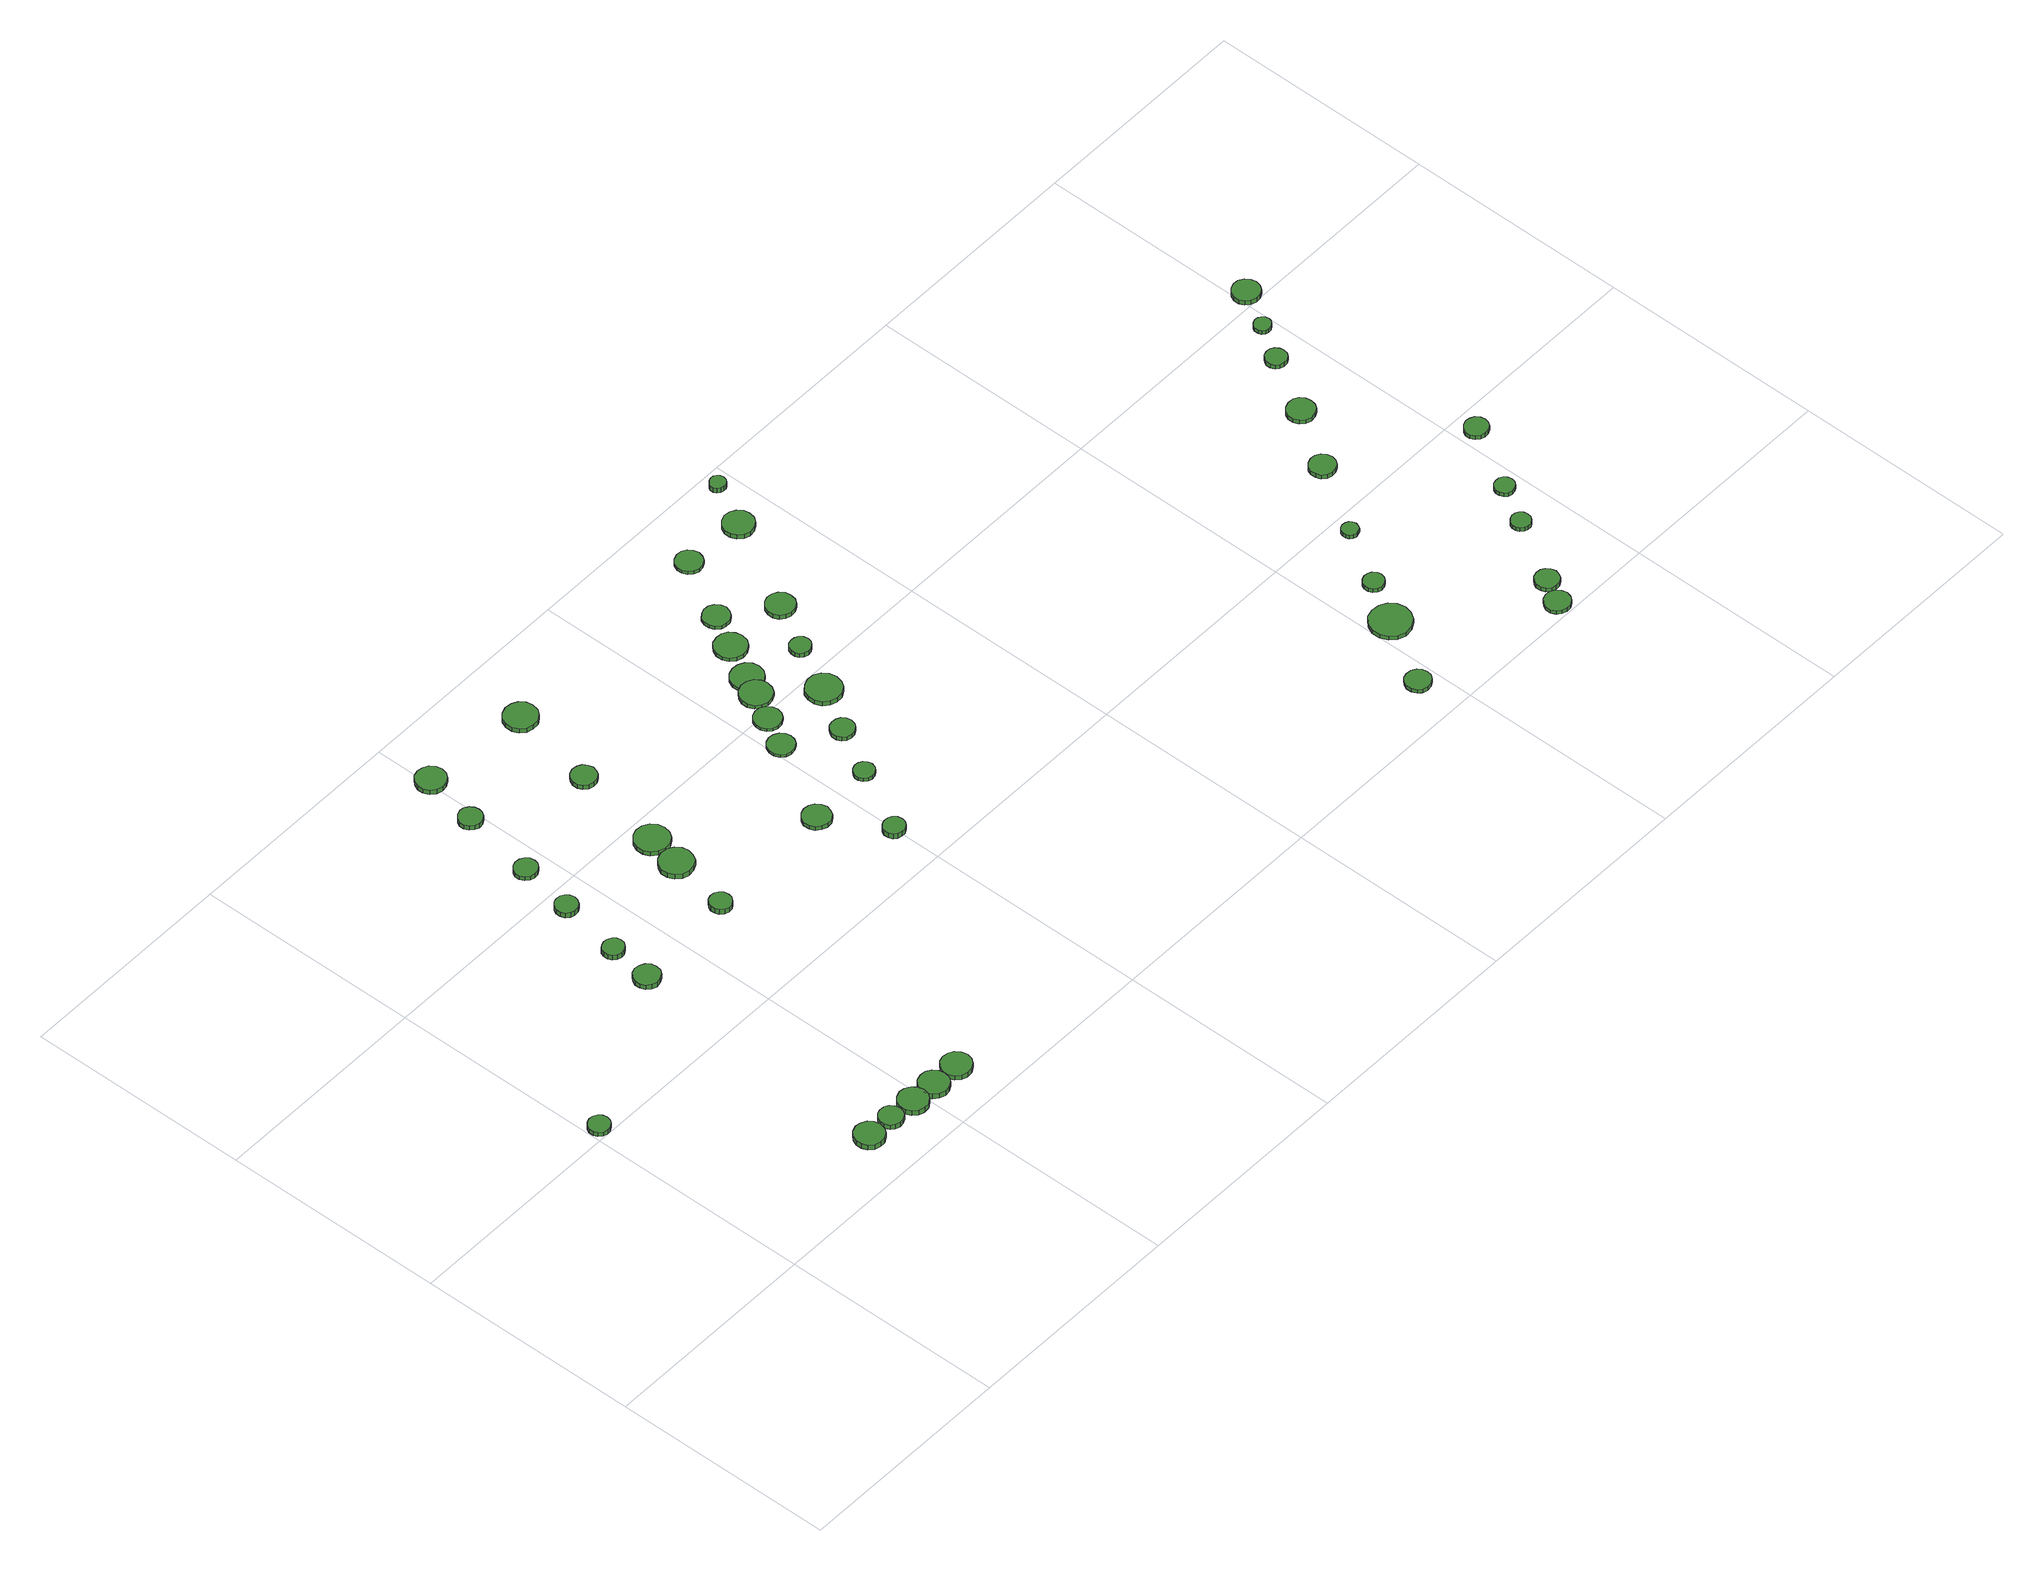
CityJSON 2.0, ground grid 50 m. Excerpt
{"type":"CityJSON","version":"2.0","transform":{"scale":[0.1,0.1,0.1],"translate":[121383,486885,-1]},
"CityObjects":{
"tree1":{"type":"SolitaryVegetationObject","attributes":{"function":"something"},"geometry":[{"type":"MultiSurface","lod":"1","boundaries":[[[0,1,2,3,4,5,6,7,8,9,10,11,12,13,14]],[[15,16,17,18,19,20,21,22,23,24,25,26,27,28,29]],[[0,29,28,1]],[[1,28,27,2]],[[2,27,26,3]],[[3,26,25,4]],[[4,25,24,5]],[[5,24,23,6]],[[6,23,22,7]],[[7,22,21,8]],[[8,21,20,9]],[[9,20,19,10]],[[10,19,18,11]],[[11,18,17,12]],[[12,17,16,13]],[[13,16,15,14]],[[14,15,29,0]]]}]},
"tree2":{"type":"SolitaryVegetationObject","attributes":{"function":"something"},"geometry":[{"type":"MultiSurface","lod":"1","boundaries":[[[30,31,32,33,34,35,36,37,38,39,40,41,42,43,44]],[[45,46,47,48,49,50,51,52,53,54,55,56,57,58,59]],[[30,59,58,31]],[[31,58,57,32]],[[32,57,56,33]],[[33,56,55,34]],[[34,55,54,35]],[[35,54,53,36]],[[36,53,52,37]],[[37,52,51,38]],[[38,51,50,39]],[[39,50,49,40]],[[40,49,48,41]],[[41,48,47,42]],[[42,47,46,43]],[[43,46,45,44]],[[44,45,59,30]]]}]},
"tree3":{"type":"SolitaryVegetationObject","attributes":{"function":"something"},"geometry":[{"type":"MultiSurface","lod":"1","boundaries":[[[60,61,62,63,64,65,66,67,68,69,70,71,72,73,74]],[[75,76,77,78,79,80,81,82,83,84,85,86,87,88,89]],[[60,89,88,61]],[[61,88,87,62]],[[62,87,86,63]],[[63,86,85,64]],[[64,85,84,65]],[[65,84,83,66]],[[66,83,82,67]],[[67,82,81,68]],[[68,81,80,69]],[[69,80,79,70]],[[70,79,78,71]],[[71,78,77,72]],[[72,77,76,73]],[[73,76,75,74]],[[74,75,89,60]]]}]},
"tree4":{"type":"SolitaryVegetationObject","attributes":{"function":"something"},"geometry":[{"type":"MultiSurface","lod":"1","boundaries":[[[90,91,92,93,94,95,96,97,98,99,100,101,102,103,104]],[[105,106,107,108,109,110,111,112,113,114,115,116,117,118,119]],[[90,119,118,91]],[[91,118,117,92]],[[92,117,116,93]],[[93,116,115,94]],[[94,115,114,95]],[[95,114,113,96]],[[96,113,112,97]],[[97,112,111,98]],[[98,111,110,99]],[[99,110,109,100]],[[100,109,108,101]],[[101,108,107,102]],[[102,107,106,103]],[[103,106,105,104]],[[104,105,119,90]]]}]},
"tree5":{"type":"SolitaryVegetationObject","attributes":{"function":"something"},"geometry":[{"type":"MultiSurface","lod":"1","boundaries":[[[120,121,122,123,124,125,126,127,128,129,130,131,132,133,134]],[[135,136,137,138,139,140,141,142,143,144,145,146,147,148,149]],[[120,149,148,121]],[[121,148,147,122]],[[122,147,146,123]],[[123,146,145,124]],[[124,145,144,125]],[[125,144,143,126]],[[126,143,142,127]],[[127,142,141,128]],[[128,141,140,129]],[[129,140,139,130]],[[130,139,138,131]],[[131,138,137,132]],[[132,137,136,133]],[[133,136,135,134]],[[134,135,149,120]]]}]},
"tree6":{"type":"SolitaryVegetationObject","attributes":{"function":"something"},"geometry":[{"type":"MultiSurface","lod":"1","boundaries":[[[150,151,152,153,154,155,156,157,158,159,160,161,162,163,164]],[[165,166,167,168,169,170,171,172,173,174,175,176,177,178,179]],[[150,179,178,151]],[[151,178,177,152]],[[152,177,176,153]],[[153,176,175,154]],[[154,175,174,155]],[[155,174,173,156]],[[156,173,172,157]],[[157,172,171,158]],[[158,171,170,159]],[[159,170,169,160]],[[160,169,168,161]],[[161,168,167,162]],[[162,167,166,163]],[[163,166,165,164]],[[164,165,179,150]]]}]},
"tree7":{"type":"SolitaryVegetationObject","attributes":{"function":"something"},"geometry":[{"type":"MultiSurface","lod":"1","boundaries":[[[180,181,182,183,184,185,186,187,188,189,190,191,192,193,194]],[[195,196,197,198,199,200,201,202,203,204,205,206,207,208,209]],[[180,209,208,181]],[[181,208,207,182]],[[182,207,206,183]],[[183,206,205,184]],[[184,205,204,185]],[[185,204,203,186]],[[186,203,202,187]],[[187,202,201,188]],[[188,201,200,189]],[[189,200,199,190]],[[190,199,198,191]],[[191,198,197,192]],[[192,197,196,193]],[[193,196,195,194]],[[194,195,209,180]]]}]},
"tree8":{"type":"SolitaryVegetationObject","attributes":{"function":"something"},"geometry":[{"type":"MultiSurface","lod":"1","boundaries":[[[210,211,212,213,214,215,216,217,218,219,220,221,222,223,224]],[[225,226,227,228,229,230,231,232,233,234,235,236,237,238,239]],[[210,239,238,211]],[[211,238,237,212]],[[212,237,236,213]],[[213,236,235,214]],[[214,235,234,215]],[[215,234,233,216]],[[216,233,232,217]],[[217,232,231,218]],[[218,231,230,219]],[[219,230,229,220]],[[220,229,228,221]],[[221,228,227,222]],[[222,227,226,223]],[[223,226,225,224]],[[224,225,239,210]]]}]},
"tree9":{"type":"SolitaryVegetationObject","attributes":{"function":"something"},"geometry":[{"type":"MultiSurface","lod":"1","boundaries":[[[240,241,242,243,244,245,246,247,248,249,250,251,252,253,254]],[[255,256,257,258,259,260,261,262,263,264,265,266,267,268,269]],[[240,269,268,241]],[[241,268,267,242]],[[242,267,266,243]],[[243,266,265,244]],[[244,265,264,245]],[[245,264,263,246]],[[246,263,262,247]],[[247,262,261,248]],[[248,261,260,249]],[[249,260,259,250]],[[250,259,258,251]],[[251,258,257,252]],[[252,257,256,253]],[[253,256,255,254]],[[254,255,269,240]]]}]},
"tree10":{"type":"SolitaryVegetationObject","attributes":{"function":"something"},"geometry":[{"type":"MultiSurface","lod":"1","boundaries":[[[270,271,272,273,274,275,276,277,278,279,280,281,282,283,284]],[[285,286,287,288,289,290,291,292,293,294,295,296,297,298,299]],[[270,299,298,271]],[[271,298,297,272]],[[272,297,296,273]],[[273,296,295,274]],[[274,295,294,275]],[[275,294,293,276]],[[276,293,292,277]],[[277,292,291,278]],[[278,291,290,279]],[[279,290,289,280]],[[280,289,288,281]],[[281,288,287,282]],[[282,287,286,283]],[[283,286,285,284]],[[284,285,299,270]]]}]},
"tree11":{"type":"SolitaryVegetationObject","attributes":{"function":"something"},"geometry":[{"type":"MultiSurface","lod":"1","boundaries":[[[300,301,302,303,304,305,306,307,308,309,310,311,312,313,314]],[[315,316,317,318,319,320,321,322,323,324,325,326,327,328,329]],[[300,329,328,301]],[[301,328,327,302]],[[302,327,326,303]],[[303,326,325,304]],[[304,325,324,305]],[[305,324,323,306]],[[306,323,322,307]],[[307,322,321,308]],[[308,321,320,309]],[[309,320,319,310]],[[310,319,318,311]],[[311,318,317,312]],[[312,317,316,313]],[[313,316,315,314]],[[314,315,329,300]]]}]},
"tree12":{"type":"SolitaryVegetationObject","attributes":{"function":"something"},"geometry":[{"type":"MultiSurface","lod":"1","boundaries":[[[330,331,332,333,334,335,336,337,338,339,340,341,342,343,344]],[[345,346,347,348,349,350,351,352,353,354,355,356,357,358,359]],[[330,359,358,331]],[[331,358,357,332]],[[332,357,356,333]],[[333,356,355,334]],[[334,355,354,335]],[[335,354,353,336]],[[336,353,352,337]],[[337,352,351,338]],[[338,351,350,339]],[[339,350,349,340]],[[340,349,348,341]],[[341,348,347,342]],[[342,347,346,343]],[[343,346,345,344]],[[344,345,359,330]]]}]},
"tree13":{"type":"SolitaryVegetationObject","attributes":{"function":"something"},"geometry":[{"type":"MultiSurface","lod":"1","boundaries":[[[360,361,362,363,364,365,366,367,368,369,370,371,372,373,374]],[[375,376,377,378,379,380,381,382,383,384,385,386,387,388,389]],[[360,389,388,361]],[[361,388,387,362]],[[362,387,386,363]],[[363,386,385,364]],[[364,385,384,365]],[[365,384,383,366]],[[366,383,382,367]],[[367,382,381,368]],[[368,381,380,369]],[[369,380,379,370]],[[370,379,378,371]],[[371,378,377,372]],[[372,377,376,373]],[[373,376,375,374]],[[374,375,389,360]]]}]},
"tree14":{"type":"SolitaryVegetationObject","attributes":{"function":"something"},"geometry":[{"type":"MultiSurface","lod":"1","boundaries":[[[390,391,392,393,394,395,396,397,398,399,400,401,402,403,404]],[[405,406,407,408,409,410,411,412,413,414,415,416,417,418,419]],[[390,419,418,391]],[[391,418,417,392]],[[392,417,416,393]],[[393,416,415,394]],[[394,415,414,395]],[[395,414,413,396]],[[396,413,412,397]],[[397,412,411,398]],[[398,411,410,399]],[[399,410,409,400]],[[400,409,408,401]],[[401,408,407,402]],[[402,407,406,403]],[[403,406,405,404]],[[404,405,419,390]]]}]},
"tree15":{"type":"SolitaryVegetationObject","attributes":{"function":"something"},"geometry":[{"type":"MultiSurface","lod":"1","boundaries":[[[420,421,422,423,424,425,426,427,428,429,430,431,432,433,434]],[[435,436,437,438,439,440,441,442,443,444,445,446,447,448,449]],[[420,449,448,421]],[[421,448,447,422]],[[422,447,446,423]],[[423,446,445,424]],[[424,445,444,425]],[[425,444,443,426]],[[426,443,442,427]],[[427,442,441,428]],[[428,441,440,429]],[[429,440,439,430]],[[430,439,438,431]],[[431,438,437,432]],[[432,437,436,433]],[[433,436,435,434]],[[434,435,449,420]]]}]},
"tree16":{"type":"SolitaryVegetationObject","attributes":{"function":"something"},"geometry":[{"type":"MultiSurface","lod":"1","boundaries":[[[450,451,452,453,454,455,456,457,458,459,460,461,462,463,464]],[[465,466,467,468,469,470,471,472,473,474,475,476,477,478,479]],[[450,479,478,451]],[[451,478,477,452]],[[452,477,476,453]],[[453,476,475,454]],[[454,475,474,455]],[[455,474,473,456]],[[456,473,472,457]],[[457,472,471,458]],[[458,471,470,459]],[[459,470,469,460]],[[460,469,468,461]],[[461,468,467,462]],[[462,467,466,463]],[[463,466,465,464]],[[464,465,479,450]]]}]},
"tree17":{"type":"SolitaryVegetationObject","attributes":{"function":"something"},"geometry":[{"type":"MultiSurface","lod":"1","boundaries":[[[480,481,482,483,484,485,486,487,488,489,490,491,492,493,494]],[[495,496,497,498,499,500,501,502,503,504,505,506,507,508,509]],[[480,509,508,481]],[[481,508,507,482]],[[482,507,506,483]],[[483,506,505,484]],[[484,505,504,485]],[[485,504,503,486]],[[486,503,502,487]],[[487,502,501,488]],[[488,501,500,489]],[[489,500,499,490]],[[490,499,498,491]],[[491,498,497,492]],[[492,497,496,493]],[[493,496,495,494]],[[494,495,509,480]]]}]},
"tree18":{"type":"SolitaryVegetationObject","attributes":{"function":"something"},"geometry":[{"type":"MultiSurface","lod":"1","boundaries":[[[510,511,512,513,514,515,516,517,518,519,520,521,522,523,524]],[[525,526,527,528,529,530,531,532,533,534,535,536,537,538,539]],[[510,539,538,511]],[[511,538,537,512]],[[512,537,536,513]],[[513,536,535,514]],[[514,535,534,515]],[[515,534,533,516]],[[516,533,532,517]],[[517,532,531,518]],[[518,531,530,519]],[[519,530,529,520]],[[520,529,528,521]],[[521,528,527,522]],[[522,527,526,523]],[[523,526,525,524]],[[524,525,539,510]]]}]},
"tree19":{"type":"SolitaryVegetationObject","attributes":{"function":"something"},"geometry":[{"type":"MultiSurface","lod":"1","boundaries":[[[540,541,542,543,544,545,546,547,548,549,550,551,552,553,554]],[[555,556,557,558,559,560,561,562,563,564,565,566,567,568,569]],[[540,569,568,541]],[[541,568,567,542]],[[542,567,566,543]],[[543,566,565,544]],[[544,565,564,545]],[[545,564,563,546]],[[546,563,562,547]],[[547,562,561,548]],[[548,561,560,549]],[[549,560,559,550]],[[550,559,558,551]],[[551,558,557,552]],[[552,557,556,553]],[[553,556,555,554]],[[554,555,569,540]]]}]},
"tree20":{"type":"SolitaryVegetationObject","attributes":{"function":"something"},"geometry":[{"type":"MultiSurface","lod":"1","boundaries":[[[570,571,572,573,574,575,576,577,578,579,580,581,582,583,584]],[[585,586,587,588,589,590,591,592,593,594,595,596,597,598,599]],[[570,599,598,571]],[[571,598,597,572]],[[572,597,596,573]],[[573,596,595,574]],[[574,595,594,575]],[[575,594,593,576]],[[576,593,592,577]],[[577,592,591,578]],[[578,591,590,579]],[[579,590,589,580]],[[580,589,588,581]],[[581,588,587,582]],[[582,587,586,583]],[[583,586,585,584]],[[584,585,599,570]]]}]},
"tree21":{"type":"SolitaryVegetationObject","attributes":{"function":"something"},"geometry":[{"type":"MultiSurface","lod":"1","boundaries":[[[600,601,602,603,604,605,606,607,608,609,610,611,612,613,614]],[[615,616,617,618,619,620,621,622,623,624,625,626,627,628,629]],[[600,629,628,601]],[[601,628,627,602]],[[602,627,626,603]],[[603,626,625,604]],[[604,625,624,605]],[[605,624,623,606]],[[606,623,622,607]],[[607,622,621,608]],[[608,621,620,609]],[[609,620,619,610]],[[610,619,618,611]],[[611,618,617,612]],[[612,617,616,613]],[[613,616,615,614]],[[614,615,629,600]]]}]},
"tree22":{"type":"SolitaryVegetationObject","attributes":{"function":"something"},"geometry":[{"type":"MultiSurface","lod":"1","boundaries":[[[630,631,632,633,634,635,636,637,638,639,640,641,642,643,644]],[[645,646,647,648,649,650,651,652,653,654,655,656,657,658,659]],[[630,659,658,631]],[[631,658,657,632]],[[632,657,656,633]],[[633,656,655,634]],[[634,655,654,635]],[[635,654,653,636]],[[636,653,652,637]],[[637,652,651,638]],[[638,651,650,639]],[[639,650,649,640]],[[640,649,648,641]],[[641,648,647,642]],[[642,647,646,643]],[[643,646,645,644]],[[644,645,659,630]]]}]},
"tree23":{"type":"SolitaryVegetationObject","attributes":{"function":"something"},"geometry":[{"type":"MultiSurface","lod":"1","boundaries":[[[660,661,662,663,664,665,666,667,668,669,670,671,672,673,674]],[[675,676,677,678,679,680,681,682,683,684,685,686,687,688,689]],[[660,689,688,661]],[[661,688,687,662]],[[662,687,686,663]],[[663,686,685,664]],[[664,685,684,665]],[[665,684,683,666]],[[666,683,682,667]],[[667,682,681,668]],[[668,681,680,669]],[[669,680,679,670]],[[670,679,678,671]],[[671,678,677,672]],[[672,677,676,673]],[[673,676,675,674]],[[674,675,689,660]]]}]},
"tree24":{"type":"SolitaryVegetationObject","attributes":{"function":"something"},"geometry":[{"type":"MultiSurface","lod":"1","boundaries":[[[690,691,692,693,694,695,696,697,698,699,700,701,702,703,704]],[[705,706,707,708,709,710,711,712,713,714,715,716,717,718,719]],[[690,719,718,691]],[[691,718,717,692]],[[692,717,716,693]],[[693,716,715,694]],[[694,715,714,695]],[[695,714,713,696]],[[696,713,712,697]],[[697,712,711,698]],[[698,711,710,699]],[[699,710,709,700]],[[700,709,708,701]],[[701,708,707,702]],[[702,707,706,703]],[[703,706,705,704]],[[704,705,719,690]]]}]},
"tree25":{"type":"SolitaryVegetationObject","attributes":{"function":"something"},"geometry":[{"type":"MultiSurface","lod":"1","boundaries":[[[720,721,722,723,724,725,726,727,728,729,730,731,732,733,734]],[[735,736,737,738,739,740,741,742,743,744,745,746,747,748,749]],[[720,749,748,721]],[[721,748,747,722]],[[722,747,746,723]],[[723,746,745,724]],[[724,745,744,725]],[[725,744,743,726]],[[726,743,742,727]],[[727,742,741,728]],[[728,741,740,729]],[[729,740,739,730]],[[730,739,738,731]],[[731,738,737,732]],[[732,737,736,733]],[[733,736,735,734]],[[734,735,749,720]]]}]},
"tree26":{"type":"SolitaryVegetationObject","attributes":{"function":"something"},"geometry":[{"type":"MultiSurface","lod":"1","boundaries":[[[750,751,752,753,754,755,756,757,758,759,760,761,762,763,764]],[[765,766,767,768,769,770,771,772,773,774,775,776,777,778,779]],[[750,779,778,751]],[[751,778,777,752]],[[752,777,776,753]],[[753,776,775,754]],[[754,775,774,755]],[[755,774,773,756]],[[756,773,772,757]],[[757,772,771,758]],[[758,771,770,759]],[[759,770,769,760]],[[760,769,768,761]],[[761,768,767,762]],[[762,767,766,763]],[[763,766,765,764]],[[764,765,779,750]]]}]},
"tree27":{"type":"SolitaryVegetationObject","attributes":{"function":"something"},"geometry":[{"type":"MultiSurface","lod":"1","boundaries":[[[780,781,782,783,784,785,786,787,788,789,790,791,792,793,794]],[[795,796,797,798,799,800,801,802,803,804,805,806,807,808,809]],[[780,809,808,781]],[[781,808,807,782]],[[782,807,806,783]],[[783,806,805,784]],[[784,805,804,785]],[[785,804,803,786]],[[786,803,802,787]],[[787,802,801,788]],[[788,801,800,789]],[[789,800,799,790]],[[790,799,798,791]],[[791,798,797,792]],[[792,797,796,793]],[[793,796,795,794]],[[794,795,809,780]]]}]},
"tree28":{"type":"SolitaryVegetationObject","attributes":{"function":"something"},"geometry":[{"type":"MultiSurface","lod":"1","boundaries":[[[810,811,812,813,814,815,816,817,818,819,820,821,822,823,824]],[[825,826,827,828,829,830,831,832,833,834,835,836,837,838,839]],[[810,839,838,811]],[[811,838,837,812]],[[812,837,836,813]],[[813,836,835,814]],[[814,835,834,815]],[[815,834,833,816]],[[816,833,832,817]],[[817,832,831,818]],[[818,831,830,819]],[[819,830,829,820]],[[820,829,828,821]],[[821,828,827,822]],[[822,827,826,823]],[[823,826,825,824]],[[824,825,839,810]]]}]},
"tree29":{"type":"SolitaryVegetationObject","attributes":{"function":"something"},"geometry":[{"type":"MultiSurface","lod":"1","boundaries":[[[840,841,842,843,844,845,846,847,848,849,850,851,852,853,854]],[[855,856,857,858,859,860,861,862,863,864,865,866,867,868,869]],[[840,869,868,841]],[[841,868,867,842]],[[842,867,866,843]],[[843,866,865,844]],[[844,865,864,845]],[[845,864,863,846]],[[846,863,862,847]],[[847,862,861,848]],[[848,861,860,849]],[[849,860,859,850]],[[850,859,858,851]],[[851,858,857,852]],[[852,857,856,853]],[[853,856,855,854]],[[854,855,869,840]]]}]},
"tree30":{"type":"SolitaryVegetationObject","attributes":{"function":"something"},"geometry":[{"type":"MultiSurface","lod":"1","boundaries":[[[870,871,872,873,874,875,876,877,878,879,880,881,882,883,884]],[[885,886,887,888,889,890,891,892,893,894,895,896,897,898,899]],[[870,899,898,871]],[[871,898,897,872]],[[872,897,896,873]],[[873,896,895,874]],[[874,895,894,875]],[[875,894,893,876]],[[876,893,892,877]],[[877,892,891,878]],[[878,891,890,879]],[[879,890,889,880]],[[880,889,888,881]],[[881,888,887,882]],[[882,887,886,883]],[[883,886,885,884]],[[884,885,899,870]]]}]},
"tree31":{"type":"SolitaryVegetationObject","attributes":{"function":"something"},"geometry":[{"type":"MultiSurface","lod":"1","boundaries":[[[900,901,902,903,904,905,906,907,908,909,910,911,912,913,914]],[[915,916,917,918,919,920,921,922,923,924,925,926,927,928,929]],[[900,929,928,901]],[[901,928,927,902]],[[902,927,926,903]],[[903,926,925,904]],[[904,925,924,905]],[[905,924,923,906]],[[906,923,922,907]],[[907,922,921,908]],[[908,921,920,909]],[[909,920,919,910]],[[910,919,918,911]],[[911,918,917,912]],[[912,917,916,913]],[[913,916,915,914]],[[914,915,929,900]]]}]},
"tree32":{"type":"SolitaryVegetationObject","attributes":{"function":"something"},"geometry":[{"type":"MultiSurface","lod":"1","boundaries":[[[930,931,932,933,934,935,936,937,938,939,940,941,942,943,944]],[[945,946,947,948,949,950,951,952,953,954,955,956,957,958,959]],[[930,959,958,931]],[[931,958,957,932]],[[932,957,956,933]],[[933,956,955,934]],[[934,955,954,935]],[[935,954,953,936]],[[936,953,952,937]],[[937,952,951,938]],[[938,951,950,939]],[[939,950,949,940]],[[940,949,948,941]],[[941,948,947,942]],[[942,947,946,943]],[[943,946,945,944]],[[944,945,959,930]]]}]},
"tree33":{"type":"SolitaryVegetationObject","attributes":{"function":"something"},"geometry":[{"type":"MultiSurface","lod":"1","boundaries":[[[960,961,962,963,964,965,966,967,968,969,970,971,972,973,974]],[[975,976,977,978,979,980,981,982,983,984,985,986,987,988,989]],[[960,989,988,961]],[[961,988,987,962]],[[962,987,986,963]],[[963,986,985,964]],[[964,985,984,965]],[[965,984,983,966]],[[966,983,982,967]],[[967,982,981,968]],[[968,981,980,969]],[[969,980,979,970]],[[970,979,978,971]],[[971,978,977,972]],[[972,977,976,973]],[[973,976,975,974]],[[974,975,989,960]]]}]},
"tree34":{"type":"SolitaryVegetationObject","attributes":{"function":"something"},"geometry":[{"type":"MultiSurface","lod":"1","boundaries":[[[990,991,992,993,994,995,996,997,998,999,1000,1001,1002,1003,1004]],[[1005,1006,1007,1008,1009,1010,1011,1012,1013,1014,1015,1016,1017,1018,1019]],[[990,1019,1018,991]],[[991,1018,1017,992]],[[992,1017,1016,993]],[[993,1016,1015,994]],[[994,1015,1014,995]],[[995,1014,1013,996]],[[996,1013,1012,997]],[[997,1012,1011,998]],[[998,1011,1010,999]],[[999,1010,1009,1000]],[[1000,1009,1008,1001]],[[1001,1008,1007,1002]],[[1002,1007,1006,1003]],[[1003,1006,1005,1004]],[[1004,1005,1019,990]]]}]},
"tree35":{"type":"SolitaryVegetationObject","attributes":{"function":"something"},"geometry":[{"type":"MultiSurface","lod":"1","boundaries":[[[1020,1021,1022,1023,1024,1025,1026,1027,1028,1029,1030,1031,1032,1033,1034]],[[1035,1036,1037,1038,1039,1040,1041,1042,1043,1044,1045,1046,1047,1048,1049]],[[1020,1049,1048,1021]],[[1021,1048,1047,1022]],[[1022,1047,1046,1023]],[[1023,1046,1045,1024]],[[1024,1045,1044,1025]],[[1025,1044,1043,1026]],[[1026,1043,1042,1027]],[[1027,1042,1041,1028]],[[1028,1041,1040,1029]],[[1029,1040,1039,1030]],[[1030,1039,1038,1031]],[[1031,1038,1037,1032]],[[1032,1037,1036,1033]],[[1033,1036,1035,1034]],[[1034,1035,1049,1020]]]}]},
"tree36":{"type":"SolitaryVegetationObject","attributes":{"function":"something"},"geometry":[{"type":"MultiSurface","lod":"1","boundaries":[[[1050,1051,1052,1053,1054,1055,1056,1057,1058,1059,1060,1061,1062,1063,1064]],[[1065,1066,1067,1068,1069,1070,1071,1072,1073,1074,1075,1076,1077,1078,1079]],[[1050,1079,1078,1051]],[[1051,1078,1077,1052]],[[1052,1077,1076,1053]],[[1053,1076,1075,1054]],[[1054,1075,1074,1055]],[[1055,1074,1073,1056]],[[1056,1073,1072,1057]],[[1057,1072,1071,1058]],[[1058,1071,1070,1059]],[[1059,1070,1069,1060]],[[1060,1069,1068,1061]],[[1061,1068,1067,1062]],[[1062,1067,1066,1063]],[[1063,1066,1065,1064]],[[1064,1065,1079,1050]]]}]},
"tree37":{"type":"SolitaryVegetationObject","attributes":{"function":"something"},"geometry":[{"type":"MultiSurface","lod":"1","boundaries":[[[1080,1081,1082,1083,1084,1085,1086,1087,1088,1089,1090,1091,1092,1093,1094]],[[1095,1096,1097,1098,1099,1100,1101,1102,1103,1104,1105,1106,1107,1108,1109]],[[1080,1109,1108,1081]],[[1081,1108,1107,1082]],[[1082,1107,1106,1083]],[[1083,1106,1105,1084]],[[1084,1105,1104,1085]],[[1085,1104,1103,1086]],[[1086,1103,1102,1087]],[[1087,1102,1101,1088]],[[1088,1101,1100,1089]],[[1089,1100,1099,1090]],[[1090,1099,1098,1091]],[[1091,1098,1097,1092]],[[1092,1097,1096,1093]],[[1093,1096,1095,1094]],[[1094,1095,1109,1080]]]}]},
"tree38":{"type":"SolitaryVegetationObject","attributes":{"function":"something"},"geometry":[{"type":"MultiSurface","lod":"1","boundaries":[[[1110,1111,1112,1113,1114,1115,1116,1117,1118,1119,1120,1121,1122,1123,1124]],[[1125,1126,1127,1128,1129,1130,1131,1132,1133,1134,1135,1136,1137,1138,1139]],[[1110,1139,1138,1111]],[[1111,1138,1137,1112]],[[1112,1137,1136,1113]],[[1113,1136,1135,1114]],[[1114,1135,1134,1115]],[[1115,1134,1133,1116]],[[1116,1133,1132,1117]],[[1117,1132,1131,1118]],[[1118,1131,1130,1119]],[[1119,1130,1129,1120]],[[1120,1129,1128,1121]],[[1121,1128,1127,1122]],[[1122,1127,1126,1123]],[[1123,1126,1125,1124]],[[1124,1125,1139,1110]]]}]},
"tree39":{"type":"SolitaryVegetationObject","attributes":{"function":"something"},"geometry":[{"type":"MultiSurface","lod":"1","boundaries":[[[1140,1141,1142,1143,1144,1145,1146,1147,1148,1149,1150,1151,1152,1153,1154]],[[1155,1156,1157,1158,1159,1160,1161,1162,1163,1164,1165,1166,1167,1168,1169]],[[1140,1169,1168,1141]],[[1141,1168,1167,1142]],[[1142,1167,1166,1143]],[[1143,1166,1165,1144]],[[1144,1165,1164,1145]],[[1145,1164,1163,1146]],[[1146,1163,1162,1147]],[[1147,1162,1161,1148]],[[1148,1161,1160,1149]],[[1149,1160,1159,1150]],[[1150,1159,1158,1151]],[[1151,1158,1157,1152]],[[1152,1157,1156,1153]],[[1153,1156,1155,1154]],[[1154,1155,1169,1140]]]}]},
"tree40":{"type":"SolitaryVegetationObject","attributes":{"function":"something"},"geometry":[{"type":"MultiSurface","lod":"1","boundaries":[[[1170,1171,1172,1173,1174,1175,1176,1177,1178,1179,1180,1181,1182,1183,1184]],[[1185,1186,1187,1188,1189,1190,1191,1192,1193,1194,1195,1196,1197,1198,1199]],[[1170,1199,1198,1171]],[[1171,1198,1197,1172]],[[1172,1197,1196,1173]],[[1173,1196,1195,1174]],[[1174,1195,1194,1175]],[[1175,1194,1193,1176]],[[1176,1193,1192,1177]],[[1177,1192,1191,1178]],[[1178,1191,1190,1179]],[[1179,1190,1189,1180]],[[1180,1189,1188,1181]],[[1181,1188,1187,1182]],[[1182,1187,1186,1183]],[[1183,1186,1185,1184]],[[1184,1185,1199,1170]]]}]},
"tree41":{"type":"SolitaryVegetationObject","attributes":{"function":"something"},"geometry":[{"type":"MultiSurface","lod":"1","boundaries":[[[1200,1201,1202,1203,1204,1205,1206,1207,1208,1209,1210,1211,1212,1213,1214]],[[1215,1216,1217,1218,1219,1220,1221,1222,1223,1224,1225,1226,1227,1228,1229]],[[1200,1229,1228,1201]],[[1201,1228,1227,1202]],[[1202,1227,1226,1203]],[[1203,1226,1225,1204]],[[1204,1225,1224,1205]],[[1205,1224,1223,1206]],[[1206,1223,1222,1207]],[[1207,1222,1221,1208]],[[1208,1221,1220,1209]],[[1209,1220,1219,1210]],[[1210,1219,1218,1211]],[[1211,1218,1217,1212]],[[1212,1217,1216,1213]],[[1213,1216,1215,1214]],[[1214,1215,1229,1200]]]}]},
"tree42":{"type":"SolitaryVegetationObject","attributes":{"function":"something"},"geometry":[{"type":"MultiSurface","lod":"1","boundaries":[[[1230,1231,1232,1233,1234,1235,1236,1237,1238,1239,1240,1241,1242,1243,1244]],[[1245,1246,1247,1248,1249,1250,1251,1252,1253,1254,1255,1256,1257,1258,1259]],[[1230,1259,1258,1231]],[[1231,1258,1257,1232]],[[1232,1257,1256,1233]],[[1233,1256,1255,1234]],[[1234,1255,1254,1235]],[[1235,1254,1253,1236]],[[1236,1253,1252,1237]],[[1237,1252,1251,1238]],[[1238,1251,1250,1239]],[[1239,1250,1249,1240]],[[1240,1249,1248,1241]],[[1241,1248,1247,1242]],[[1242,1247,1246,1243]],[[1243,1246,1245,1244]],[[1244,1245,1259,1230]]]}]},
"tree43":{"type":"SolitaryVegetationObject","attributes":{"function":"something"},"geometry":[{"type":"MultiSurface","lod":"1","boundaries":[[[1260,1261,1262,1263,1264,1265,1266,1267,1268,1269,1270,1271,1272,1273,1274]],[[1275,1276,1277,1278,1279,1280,1281,1282,1283,1284,1285,1286,1287,1288,1289]],[[1260,1289,1288,1261]],[[1261,1288,1287,1262]],[[1262,1287,1286,1263]],[[1263,1286,1285,1264]],[[1264,1285,1284,1265]],[[1265,1284,1283,1266]],[[1266,1283,1282,1267]],[[1267,1282,1281,1268]],[[1268,1281,1280,1269]],[[1269,1280,1279,1270]],[[1270,1279,1278,1271]],[[1271,1278,1277,1272]],[[1272,1277,1276,1273]],[[1273,1276,1275,1274]],[[1274,1275,1289,1260]]]}]},
"tree44":{"type":"SolitaryVegetationObject","attributes":{"function":"something"},"geometry":[{"type":"MultiSurface","lod":"1","boundaries":[[[1290,1291,1292,1293,1294,1295,1296,1297,1298,1299,1300,1301,1302,1303,1304]],[[1305,1306,1307,1308,1309,1310,1311,1312,1313,1314,1315,1316,1317,1318,1319]],[[1290,1319,1318,1291]],[[1291,1318,1317,1292]],[[1292,1317,1316,1293]],[[1293,1316,1315,1294]],[[1294,1315,1314,1295]],[[1295,1314,1313,1296]],[[1296,1313,1312,1297]],[[1297,1312,1311,1298]],[[1298,1311,1310,1299]],[[1299,1310,1309,1300]],[[1300,1309,1308,1301]],[[1301,1308,1307,1302]],[[1302,1307,1306,1303]],[[1303,1306,1305,1304]],[[1304,1305,1319,1290]]]}]},
"tree45":{"type":"SolitaryVegetationObject","attributes":{"function":"something"},"geometry":[{"type":"MultiSurface","lod":"1","boundaries":[[[1320,1321,1322,1323,1324,1325,1326,1327,1328,1329,1330,1331,1332,1333,1334]],[[1335,1336,1337,1338,1339,1340,1341,1342,1343,1344,1345,1346,1347,1348,1349]],[[1320,1349,1348,1321]],[[1321,1348,1347,1322]],[[1322,1347,1346,1323]],[[1323,1346,1345,1324]],[[1324,1345,1344,1325]],[[1325,1344,1343,1326]],[[1326,1343,1342,1327]],[[1327,1342,1341,1328]],[[1328,1341,1340,1329]],[[1329,1340,1339,1330]],[[1330,1339,1338,1331]],[[1331,1338,1337,1332]],[[1332,1337,1336,1333]],[[1333,1336,1335,1334]],[[1334,1335,1349,1320]]]}]},
"tree46":{"type":"SolitaryVegetationObject","attributes":{"function":"something"},"geometry":[{"type":"MultiSurface","lod":"1","boundaries":[[[1350,1351,1352,1353,1354,1355,1356,1357,1358,1359,1360,1361,1362,1363,1364]],[[1365,1366,1367,1368,1369,1370,1371,1372,1373,1374,1375,1376,1377,1378,1379]],[[1350,1379,1378,1351]],[[1351,1378,1377,1352]],[[1352,1377,1376,1353]],[[1353,1376,1375,1354]],[[1354,1375,1374,1355]],[[1355,1374,1373,1356]],[[1356,1373,1372,1357]],[[1357,1372,1371,1358]],[[1358,1371,1370,1359]],[[1359,1370,1369,1360]],[[1360,1369,1368,1361]],[[1361,1368,1367,1362]],[[1362,1367,1366,1363]],[[1363,1366,1365,1364]],[[1364,1365,1379,1350]]]}]},
"tree47":{"type":"SolitaryVegetationObject","attributes":{"function":"something"},"geometry":[{"type":"MultiSurface","lod":"1","boundaries":[[[1380,1381,1382,1383,1384,1385,1386,1387,1388,1389,1390,1391,1392,1393,1394]],[[1395,1396,1397,1398,1399,1400,1401,1402,1403,1404,1405,1406,1407,1408,1409]],[[1380,1409,1408,1381]],[[1381,1408,1407,1382]],[[1382,1407,1406,1383]],[[1383,1406,1405,1384]],[[1384,1405,1404,1385]],[[1385,1404,1403,1386]],[[1386,1403,1402,1387]],[[1387,1402,1401,1388]],[[1388,1401,1400,1389]],[[1389,1400,1399,1390]],[[1390,1399,1398,1391]],[[1391,1398,1397,1392]],[[1392,1397,1396,1393]],[[1393,1396,1395,1394]],[[1394,1395,1409,1380]]]}]}
},
"vertices":[
[51,525,17],[49,534,17],[43,542,17],[34,547,17],[25,548,17],[15,545,17],[8,539,17],[4,530,17],[4,520,17],[8,511,17],[15,504,17],[25,501,17],[34,502,17],[43,507,17],[49,515,17],[49,515,6],[43,507,6],[34,502,6],[25,501,6],[15,504,6],[8,511,6],[4,520,6],[4,530,6],[8,539,6],[15,545,6],[25,548,6],[34,547,6],[43,542,6],[49,534,6],[51,525,6],
[377,106,27],[374,120,27],[366,130,27],[354,137,27],[341,139,27],[328,134,27],[318,125,27],[313,113,27],[313,100,27],[318,87,27],[328,78,27],[341,74,27],[354,75,27],[366,82,27],[374,93,27],[374,93,14],[366,82,14],[354,75,14],[341,74,14],[328,78,14],[318,87,14],[313,100,14],[313,113,14],[318,125,14],[328,134,14],[341,139,14],[354,137,14],[366,130,14],[374,120,14],[377,106,14],
[436,107,25],[433,118,25],[427,127,25],[417,132,25],[406,133,25],[396,130,25],[388,123,25],[383,112,25],[383,101,25],[388,91,25],[396,84,25],[406,81,25],[417,82,25],[427,87,25],[433,96,25],[433,96,13],[427,87,13],[417,82,13],[406,81,13],[396,84,13],[388,91,13],[383,101,13],[383,112,13],[388,123,13],[396,130,13],[406,133,13],[417,132,13],[427,127,13],[433,118,13],[436,107,13],
[503,103,25],[500,116,25],[492,127,25],[480,134,25],[467,136,25],[454,131,25],[444,122,25],[439,110,25],[439,96,25],[444,84,25],[454,75,25],[467,71,25],[480,72,25],[492,79,25],[500,90,25],[500,90,12],[492,79,12],[480,72,12],[467,71,12],[454,75,12],[444,84,12],[439,96,12],[439,110,12],[444,122,12],[454,131,12],[467,136,12],[480,134,12],[492,127,12],[500,116,12],[503,103,12],
[563,102,25],[560,115,25],[552,126,25],[540,133,25],[527,134,25],[514,130,25],[504,121,25],[498,108,25],[498,95,25],[504,83,25],[514,74,25],[527,69,25],[540,71,25],[552,78,25],[560,88,25],[560,88,12],[552,78,12],[540,71,12],[527,69,12],[514,74,12],[504,83,12],[498,95,12],[498,108,12],[504,121,12],[514,130,12],[527,134,12],[540,133,12],[552,126,12],[560,115,12],[563,102,12],
[409,708,27],[407,720,27],[400,729,27],[389,735,27],[377,737,27],[366,733,27],[357,725,27],[352,714,27],[352,702,27],[357,691,27],[366,683,27],[377,679,27],[389,681,27],[400,687,27],[407,696,27],[407,696,15],[400,687,15],[389,681,15],[377,679,15],[366,683,15],[357,691,15],[352,702,15],[352,714,15],[357,725,15],[366,733,15],[377,737,15],[389,735,15],[400,729,15],[407,720,15],[409,708,15],
[630,102,23],[627,116,23],[619,127,23],[607,133,23],[594,135,23],[581,131,23],[571,121,23],[565,109,23],[565,96,23],[571,83,23],[581,74,23],[594,70,23],[607,71,23],[619,78,23],[627,89,23],[627,89,11],[619,78,11],[607,71,11],[594,70,11],[581,74,11],[571,83,11],[565,96,11],[565,109,11],[571,121,11],[581,131,11],[594,135,11],[607,133,11],[619,127,11],[627,116,11],[630,102,11],
[420,808,23],[418,818,23],[412,825,23],[403,830,23],[394,831,23],[384,828,23],[377,822,23],[373,813,23],[373,803,23],[377,794,23],[384,788,23],[394,785,23],[403,786,23],[412,791,23],[418,799,23],[418,799,10],[412,791,10],[403,786,10],[394,785,10],[384,788,10],[377,794,10],[373,803,10],[373,813,10],[377,822,10],[384,828,10],[394,831,10],[403,830,10],[412,825,10],[418,818,10],[420,808,10],
[450,954,19],[447,964,19],[441,972,19],[433,977,19],[422,978,19],[413,975,19],[405,968,19],[401,959,19],[401,949,19],[405,939,19],[413,932,19],[422,929,19],[433,930,19],[441,935,19],[447,944,19],[447,944,6],[441,935,6],[433,930,6],[422,929,6],[413,932,6],[405,939,6],[401,949,6],[401,959,6],[405,968,6],[413,975,6],[422,978,6],[433,977,6],[441,972,6],[447,964,6],[450,954,6],
[474,1078,17],[472,1088,17],[465,1097,17],[456,1102,17],[446,1103,17],[436,1100,17],[428,1093,17],[423,1083,17],[423,1073,17],[428,1063,17],[436,1056,17],[446,1053,17],[456,1054,17],[465,1059,17],[472,1068,17],[472,1068,6],[465,1059,6],[456,1054,6],[446,1053,6],[436,1056,6],[428,1063,6],[423,1073,6],[423,1083,6],[428,1093,6],[436,1100,6],[446,1103,6],[456,1102,6],[465,1097,6],[472,1088,6],[474,1078,6],
[648,731,23],[646,741,23],[640,749,23],[632,754,23],[622,755,23],[612,752,23],[605,745,23],[601,736,23],[601,726,23],[605,717,23],[612,710,23],[622,707,23],[632,708,23],[640,713,23],[646,721,23],[646,721,10],[640,713,10],[632,708,10],[622,707,10],[612,710,10],[605,717,10],[601,726,10],[601,736,10],[605,745,10],[612,752,10],[622,755,10],[632,754,10],[640,749,10],[646,741,10],[648,731,10],
[505,1247,18],[503,1257,18],[497,1266,18],[487,1272,18],[477,1273,18],[467,1269,18],[459,1262,18],[454,1252,18],[454,1242,18],[459,1232,18],[467,1225,18],[477,1221,18],[487,1222,18],[497,1228,18],[503,1237,18],[503,1237,6],[497,1228,6],[487,1222,6],[477,1221,6],[467,1225,6],[459,1232,6],[454,1242,6],[454,1252,6],[459,1262,6],[467,1269,6],[477,1273,6],[487,1272,6],[497,1266,6],[503,1257,6],[505,1247,6],
[688,868,19],[685,882,19],[676,895,19],[663,902,19],[647,904,19],[633,899,19],[622,889,19],[615,875,19],[615,860,19],[622,846,19],[633,836,19],[647,831,19],[663,833,19],[676,840,19],[685,853,19],[685,853,6],[676,840,6],[663,833,6],[647,831,6],[633,836,6],[622,846,6],[615,860,6],[615,875,6],[622,889,6],[633,899,6],[647,904,6],[663,902,6],[676,895,6],[685,882,6],[688,868,6],
[539,1371,18],[536,1385,18],[528,1396,18],[516,1402,18],[503,1404,18],[490,1400,18],[480,1390,18],[474,1378,18],[474,1365,18],[480,1352,18],[490,1343,18],[503,1339,18],[516,1341,18],[528,1347,18],[536,1358,18],[536,1358,6],[528,1347,6],[516,1341,6],[503,1339,6],[490,1343,6],[480,1352,6],[474,1365,6],[474,1378,6],[480,1390,6],[490,1400,6],[503,1404,6],[516,1402,6],[528,1396,6],[536,1385,6],[539,1371,6],
[705,944,17],[702,960,17],[693,972,17],[679,980,17],[663,982,17],[649,977,17],[637,966,17],[631,952,17],[631,936,17],[637,922,17],[649,912,17],[663,907,17],[679,908,17],[693,916,17],[702,929,17],[702,929,6],[693,916,6],[679,908,6],[663,907,6],[649,912,6],[637,922,6],[631,936,6],[631,952,6],[637,966,6],[649,977,6],[663,982,6],[679,980,6],[693,972,6],[702,960,6],[705,944,6],
[735,1153,17],[732,1164,17],[726,1174,17],[716,1179,17],[704,1181,17],[693,1177,17],[685,1169,17],[680,1159,17],[680,1147,17],[685,1137,17],[693,1129,17],[704,1126,17],[716,1127,17],[726,1133,17],[732,1142,17],[732,1142,6],[726,1133,6],[716,1127,6],[704,1126,6],[693,1129,6],[685,1137,6],[680,1147,6],[680,1159,6],[685,1169,6],[693,1177,6],[704,1181,6],[716,1179,6],[726,1174,6],[732,1164,6],[735,1153,6],
[953,742,17],[950,755,17],[943,765,17],[932,771,17],[919,773,17],[907,769,17],[897,760,17],[892,749,17],[892,736,17],[897,724,17],[907,716,17],[919,712,17],[932,713,17],[943,719,17],[950,730,17],[950,730,7],[943,719,7],[932,713,7],[919,712,7],[907,716,7],[897,724,7],[892,736,7],[892,749,7],[897,760,7],[907,769,7],[919,773,7],[932,771,7],[943,765,7],[950,755,7],[953,742,7],
[783,1350,17],[780,1365,17],[771,1377,17],[758,1384,17],[743,1386,17],[728,1381,17],[717,1371,17],[711,1357,17],[711,1342,17],[717,1328,17],[728,1318,17],[743,1314,17],[758,1315,17],[771,1323,17],[780,1335,17],[780,1335,6],[771,1323,6],[758,1315,6],[743,1314,6],[728,1318,6],[717,1328,6],[711,1342,6],[711,1357,6],[717,1371,6],[728,1381,6],[743,1386,6],[758,1384,6],[771,1377,6],[780,1365,6],[783,1350,6],
[1020,608,23],[1018,618,23],[1012,626,23],[1003,630,23],[994,631,23],[984,628,23],[977,622,23],[973,613,23],[973,603,23],[977,594,23],[984,588,23],[994,585,23],[1003,586,23],[1012,591,23],[1018,599,23],[1018,599,10],[1012,591,10],[1003,586,10],[994,585,10],[984,588,10],[977,594,10],[973,603,10],[973,613,10],[977,622,10],[984,628,10],[994,631,10],[1003,630,10],[1012,626,10],[1018,618,10],[1020,608,10],
[1051,921,14],[1049,933,14],[1042,942,14],[1031,948,14],[1019,950,14],[1008,946,14],[999,938,14],[994,927,14],[994,915,14],[999,903,14],[1008,895,14],[1019,892,14],[1031,893,14],[1042,899,14],[1049,909,14],[1049,909,7],[1042,899,7],[1031,893,7],[1019,892,7],[1008,895,7],[999,903,7],[994,915,7],[994,927,7],[999,938,7],[1008,946,7],[1019,950,7],[1031,948,7],[1042,942,7],[1049,933,7],[1051,921,7],
[1097,752,16],[1095,761,16],[1089,769,16],[1081,774,16],[1072,775,16],[1063,772,16],[1056,765,16],[1052,757,16],[1052,748,16],[1056,739,16],[1063,733,16],[1072,730,16],[1081,731,16],[1089,736,16],[1095,743,16],[1095,743,7],[1089,736,7],[1081,731,7],[1072,730,7],[1063,733,7],[1056,739,7],[1052,748,7],[1052,757,7],[1056,765,7],[1063,772,7],[1072,775,7],[1081,774,7],[1089,769,7],[1095,761,7],[1097,752,7],
[1088,986,14],[1085,998,14],[1078,1008,14],[1067,1015,14],[1055,1016,14],[1043,1012,14],[1034,1004,14],[1029,992,14],[1029,980,14],[1034,968,14],[1043,960,14],[1055,956,14],[1067,958,14],[1078,964,14],[1085,974,14],[1085,974,6],[1078,964,6],[1067,958,6],[1055,956,6],[1043,960,6],[1034,968,6],[1029,980,6],[1029,992,6],[1034,1004,6],[1043,1012,6],[1055,1016,6],[1067,1015,6],[1078,1008,6],[1085,998,6],[1088,986,6],
[1157,858,17],[1155,868,17],[1149,877,17],[1139,882,17],[1129,883,17],[1118,880,17],[1111,873,17],[1106,863,17],[1106,852,17],[1111,842,17],[1118,835,17],[1129,832,17],[1139,833,17],[1149,839,17],[1155,847,17],[1155,847,6],[1149,839,6],[1139,833,6],[1129,832,6],[1118,835,6],[1111,842,6],[1106,852,6],[1106,863,6],[1111,873,6],[1118,880,6],[1129,883,6],[1139,882,6],[1149,877,6],[1155,868,6],[1157,858,6],
[1127,1046,15],[1124,1060,15],[1116,1072,15],[1103,1079,15],[1089,1081,15],[1075,1076,15],[1064,1066,15],[1058,1053,15],[1058,1039,15],[1064,1025,15],[1075,1016,15],[1089,1011,15],[1103,1013,15],[1116,1020,15],[1124,1032,15],[1124,1032,6],[1116,1020,6],[1103,1013,6],[1089,1011,6],[1075,1016,6],[1064,1025,6],[1058,1039,6],[1058,1053,6],[1064,1066,6],[1075,1076,6],[1089,1081,6],[1103,1079,6],[1116,1072,6],[1124,1060,6],[1127,1046,6],
[1151,1088,14],[1148,1103,14],[1139,1115,14],[1126,1122,14],[1111,1123,14],[1097,1119,14],[1086,1109,14],[1080,1095,14],[1080,1081,14],[1086,1067,14],[1097,1057,14],[1111,1053,14],[1126,1054,14],[1139,1062,14],[1148,1074,14],[1148,1074,6],[1139,1062,6],[1126,1054,6],[1111,1053,6],[1097,1057,6],[1086,1067,6],[1080,1081,6],[1080,1095,6],[1086,1109,6],[1097,1119,6],[1111,1123,6],[1126,1122,6],[1139,1115,6],[1148,1103,6],[1151,1088,6],
[1226,954,18],[1222,970,18],[1213,983,18],[1199,991,18],[1183,992,18],[1168,987,18],[1156,977,18],[1150,962,18],[1150,946,18],[1156,931,18],[1168,921,18],[1183,916,18],[1199,917,18],[1213,925,18],[1222,938,18],[1222,938,6],[1213,925,6],[1199,917,6],[1183,916,6],[1168,921,6],[1156,931,6],[1150,946,6],[1150,962,6],[1156,977,6],[1168,987,6],[1183,992,6],[1199,991,6],[1213,983,6],[1222,970,6],[1226,954,6],
[1190,1166,15],[1187,1180,15],[1179,1192,15],[1166,1199,15],[1152,1200,15],[1138,1196,15],[1127,1186,15],[1121,1173,15],[1121,1158,15],[1127,1145,15],[1138,1135,15],[1152,1131,15],[1166,1132,15],[1179,1140,15],[1187,1151,15],[1187,1151,6],[1179,1140,6],[1166,1132,6],[1152,1131,6],[1138,1135,6],[1127,1145,6],[1121,1158,6],[1121,1173,6],[1127,1186,6],[1138,1196,6],[1152,1200,6],[1166,1199,6],[1179,1192,6],[1187,1180,6],[1190,1166,6],
[1266,1063,17],[1264,1072,17],[1258,1080,17],[1250,1084,17],[1241,1085,17],[1232,1083,17],[1224,1076,17],[1221,1067,17],[1221,1058,17],[1224,1049,17],[1232,1043,17],[1241,1040,17],[1250,1041,17],[1258,1046,17],[1264,1053,17],[1264,1053,6],[1258,1046,6],[1250,1041,6],[1241,1040,6],[1232,1043,6],[1224,1049,6],[1221,1058,6],[1221,1067,6],[1224,1076,6],[1232,1083,6],[1241,1085,6],[1250,1084,6],[1258,1080,6],[1264,1072,6],[1266,1063,6],
[1227,1239,14],[1224,1251,14],[1217,1261,14],[1206,1267,14],[1194,1268,14],[1183,1264,14],[1173,1256,14],[1169,1245,14],[1169,1233,14],[1173,1222,14],[1183,1213,14],[1194,1210,14],[1206,1211,14],[1217,1217,14],[1224,1227,14],[1224,1227,6],[1217,1217,6],[1206,1211,6],[1194,1210,6],[1183,1213,6],[1173,1222,6],[1169,1233,6],[1169,1245,6],[1173,1256,6],[1183,1264,6],[1194,1268,6],[1206,1267,6],[1217,1261,6],[1224,1251,6],[1227,1239,6],
[1331,1164,17],[1329,1176,17],[1321,1187,17],[1310,1193,17],[1297,1195,17],[1285,1191,17],[1275,1182,17],[1270,1170,17],[1270,1157,17],[1275,1145,17],[1285,1137,17],[1297,1133,17],[1310,1134,17],[1321,1140,17],[1329,1151,17],[1329,1151,6],[1321,1140,6],[1310,1134,6],[1297,1133,6],[1285,1137,6],[1275,1145,6],[1270,1157,6],[1270,1170,6],[1275,1182,6],[1285,1191,6],[1297,1195,6],[1310,1193,6],[1321,1187,6],[1329,1176,6],[1331,1164,6],
[1302,1374,14],[1299,1386,14],[1292,1396,14],[1281,1402,14],[1269,1403,14],[1258,1399,14],[1249,1391,14],[1244,1380,14],[1244,1368,14],[1249,1357,14],[1258,1349,14],[1269,1345,14],[1281,1346,14],[1292,1352,14],[1299,1362,14],[1299,1362,6],[1292,1352,6],[1281,1346,6],[1269,1345,6],[1258,1349,6],[1249,1357,6],[1244,1368,6],[1244,1380,6],[1249,1391,6],[1258,1399,6],[1269,1403,6],[1281,1402,6],[1292,1396,6],[1299,1386,6],[1302,1374,6],
[1443,1366,17],[1441,1380,17],[1432,1391,17],[1420,1398,17],[1406,1400,17],[1393,1395,17],[1383,1386,17],[1377,1373,17],[1377,1359,17],[1383,1347,17],[1393,1337,17],[1406,1333,17],[1420,1335,17],[1432,1341,17],[1441,1353,17],[1441,1353,6],[1432,1341,6],[1420,1335,6],[1406,1333,6],[1393,1337,6],[1383,1347,6],[1377,1359,6],[1377,1373,6],[1383,1386,6],[1393,1395,6],[1406,1400,6],[1420,1398,6],[1432,1391,6],[1441,1380,6],[1443,1366,6],
[1480,1465,21],[1478,1472,21],[1474,1478,21],[1468,1482,21],[1461,1482,21],[1454,1480,21],[1448,1475,21],[1445,1469,21],[1445,1461,21],[1448,1455,21],[1454,1450,21],[1461,1448,21],[1468,1448,21],[1474,1452,21],[1478,1458,21],[1478,1458,8],[1474,1452,8],[1468,1448,8],[1461,1448,8],[1454,1450,8],[1448,1455,8],[1445,1461,8],[1445,1469,8],[1448,1475,8],[1454,1480,8],[1461,1482,8],[1468,1482,8],[1474,1478,8],[1478,1472,8],[1480,1465,8],
[1987,99,16],[1985,110,16],[1978,119,16],[1968,125,16],[1956,126,16],[1945,123,16],[1937,115,16],[1932,105,16],[1932,93,16],[1937,82,16],[1945,74,16],[1956,71,16],[1968,72,16],[1978,78,16],[1985,87,16],[1985,87,7],[1978,78,7],[1968,72,7],[1956,71,7],[1945,74,7],[1937,82,7],[1932,93,7],[1932,105,7],[1937,115,7],[1945,123,7],[1956,126,7],[1968,125,7],[1978,119,7],[1985,110,7],[1987,99,7],
[2089,243,16],[2085,261,16],[2074,276,16],[2058,285,16],[2039,287,16],[2021,282,16],[2008,269,16],[2000,252,16],[2000,233,16],[2008,216,16],[2021,204,16],[2039,198,16],[2058,200,16],[2074,209,16],[2085,225,16],[2085,225,6],[2074,209,6],[2058,200,6],[2039,198,6],[2021,204,6],[2008,216,6],[2000,233,6],[2000,252,6],[2008,269,6],[2021,282,6],[2039,287,6],[2058,285,6],[2074,276,6],[2085,261,6],[2089,243,6],
[2124,336,16],[2122,345,16],[2116,353,16],[2108,357,16],[2099,358,16],[2090,355,16],[2083,349,16],[2079,341,16],[2079,331,16],[2083,323,16],[2090,316,16],[2099,313,16],[2108,314,16],[2116,319,16],[2122,327,16],[2122,327,6],[2116,319,6],[2108,314,6],[2099,313,6],[2090,316,6],[2083,323,6],[2079,331,6],[2079,341,6],[2083,349,6],[2090,355,6],[2099,358,6],[2108,357,6],[2116,353,6],[2122,345,6],[2124,336,6],
[2323,32,16],[2320,43,16],[2313,53,16],[2303,59,16],[2292,60,16],[2280,56,16],[2272,48,16],[2267,38,16],[2267,26,16],[2272,15,16],[2280,8,16],[2292,4,16],[2303,5,16],[2313,11,16],[2320,20,16],[2320,20,7],[2313,11,7],[2303,5,7],[2292,4,7],[2280,8,7],[2272,15,7],[2267,26,7],[2267,38,7],[2272,48,7],[2280,56,7],[2292,60,7],[2303,59,7],[2313,53,7],[2320,43,7],[2323,32,7],
[2194,461,16],[2192,469,16],[2188,475,16],[2181,478,16],[2174,479,16],[2166,477,16],[2161,472,16],[2158,465,16],[2158,457,16],[2161,450,16],[2166,445,16],[2174,443,16],[2181,444,16],[2188,447,16],[2192,454,16],[2192,454,6],[2188,447,6],[2181,444,6],[2174,443,6],[2166,445,6],[2161,450,6],[2158,457,6],[2158,465,6],[2161,472,6],[2166,477,6],[2174,479,6],[2181,478,6],[2188,475,6],[2192,469,6],[2194,461,6],
[2352,85,17],[2349,96,17],[2343,105,17],[2334,110,17],[2323,111,17],[2312,108,17],[2304,100,17],[2300,91,17],[2300,80,17],[2304,70,17],[2312,62,17],[2323,59,17],[2334,60,17],[2343,66,17],[2349,74,17],[2349,74,6],[2343,66,6],[2334,60,6],[2323,59,6],[2312,62,6],[2304,70,6],[2300,80,6],[2300,91,6],[2304,100,6],[2312,108,6],[2323,111,6],[2334,110,6],[2343,105,6],[2349,96,6],[2352,85,6],
[2297,612,17],[2294,623,17],[2287,633,17],[2277,639,17],[2265,640,17],[2254,636,17],[2245,628,17],[2241,618,17],[2241,606,17],[2245,595,17],[2254,587,17],[2265,584,17],[2277,585,17],[2287,591,17],[2294,600,17],[2294,600,6],[2287,591,6],[2277,585,6],[2265,584,6],[2254,587,6],[2245,595,6],[2241,606,6],[2241,618,6],[2245,628,6],[2254,636,6],[2265,640,6],[2277,639,6],[2287,633,6],[2294,623,6],[2297,612,6],
[2431,226,16],[2429,235,16],[2424,242,16],[2416,246,16],[2407,247,16],[2399,244,16],[2392,238,16],[2389,230,16],[2389,221,16],[2392,213,16],[2399,207,16],[2407,204,16],[2416,205,16],[2424,210,16],[2429,217,16],[2429,217,6],[2424,210,6],[2416,205,6],[2407,204,6],[2399,207,6],[2392,213,6],[2389,221,6],[2389,230,6],[2392,238,6],[2399,244,6],[2407,247,6],[2416,246,6],[2424,242,6],[2429,235,6],[2431,226,6],
[2481,310,16],[2479,319,16],[2474,326,16],[2466,331,16],[2457,331,16],[2448,329,16],[2442,323,16],[2438,315,16],[2438,306,16],[2442,297,16],[2448,291,16],[2457,289,16],[2466,290,16],[2474,294,16],[2479,301,16],[2479,301,6],[2474,294,6],[2466,290,6],[2457,289,6],[2448,291,6],[2442,297,6],[2438,306,6],[2438,315,6],[2442,323,6],[2448,329,6],[2457,331,6],[2466,331,6],[2474,326,6],[2479,319,6],[2481,310,6],
[2382,740,17],[2380,752,17],[2373,763,17],[2362,769,17],[2349,770,17],[2337,766,17],[2328,758,17],[2323,747,17],[2323,734,17],[2328,723,17],[2337,714,17],[2349,710,17],[2362,712,17],[2373,718,17],[2380,728,17],[2380,728,6],[2373,718,6],[2362,712,6],[2349,710,6],[2337,714,6],[2328,723,6],[2323,734,6],[2323,747,6],[2328,758,6],[2337,766,6],[2349,770,6],[2362,769,6],[2373,763,6],[2380,752,6],[2382,740,6],
[2566,453,17],[2564,463,17],[2558,472,17],[2548,477,17],[2538,479,17],[2528,475,17],[2520,468,17],[2515,458,17],[2515,448,17],[2520,438,17],[2528,431,17],[2538,428,17],[2548,429,17],[2558,434,17],[2564,443,17],[2564,443,6],[2558,434,6],[2548,429,6],[2538,428,6],[2528,431,6],[2520,438,6],[2515,448,6],[2515,458,6],[2520,468,6],[2528,475,6],[2538,479,6],[2548,477,6],[2558,472,6],[2564,463,6],[2566,453,6],
[2449,868,17],[2447,877,17],[2442,885,17],[2433,890,17],[2424,891,17],[2414,888,17],[2407,881,17],[2403,873,17],[2403,863,17],[2407,854,17],[2414,848,17],[2424,845,17],[2433,846,17],[2442,850,17],[2447,858,17],[2447,858,6],[2442,850,6],[2433,846,6],[2424,845,6],[2414,848,6],[2407,854,6],[2403,863,6],[2403,873,6],[2407,881,6],[2414,888,6],[2424,891,6],[2433,890,6],[2442,885,6],[2447,877,6],[2449,868,6],
[2494,945,16],[2492,953,16],[2487,959,16],[2481,963,16],[2473,964,16],[2466,961,16],[2460,956,16],[2457,949,16],[2457,941,16],[2460,934,16],[2466,929,16],[2473,927,16],[2481,928,16],[2487,932,16],[2492,938,16],[2492,938,6],[2487,932,6],[2481,928,6],[2473,927,6],[2466,929,6],[2460,934,6],[2457,941,6],[2457,949,6],[2460,956,6],[2466,961,6],[2473,964,6],[2481,963,6],[2487,959,6],[2492,953,6],[2494,945,6],
[2551,1027,17],[2548,1039,17],[2541,1049,17],[2530,1056,17],[2518,1057,17],[2506,1053,17],[2497,1045,17],[2492,1034,17],[2492,1021,17],[2497,1010,17],[2506,1002,17],[2518,998,17],[2530,999,17],[2541,1005,17],[2548,1015,17],[2548,1015,6],[2541,1005,6],[2530,999,6],[2518,998,6],[2506,1002,6],[2497,1010,6],[2492,1021,6],[2492,1034,6],[2497,1045,6],[2506,1053,6],[2518,1057,6],[2530,1056,6],[2541,1049,6],[2548,1039,6],[2551,1027,6]
]}
